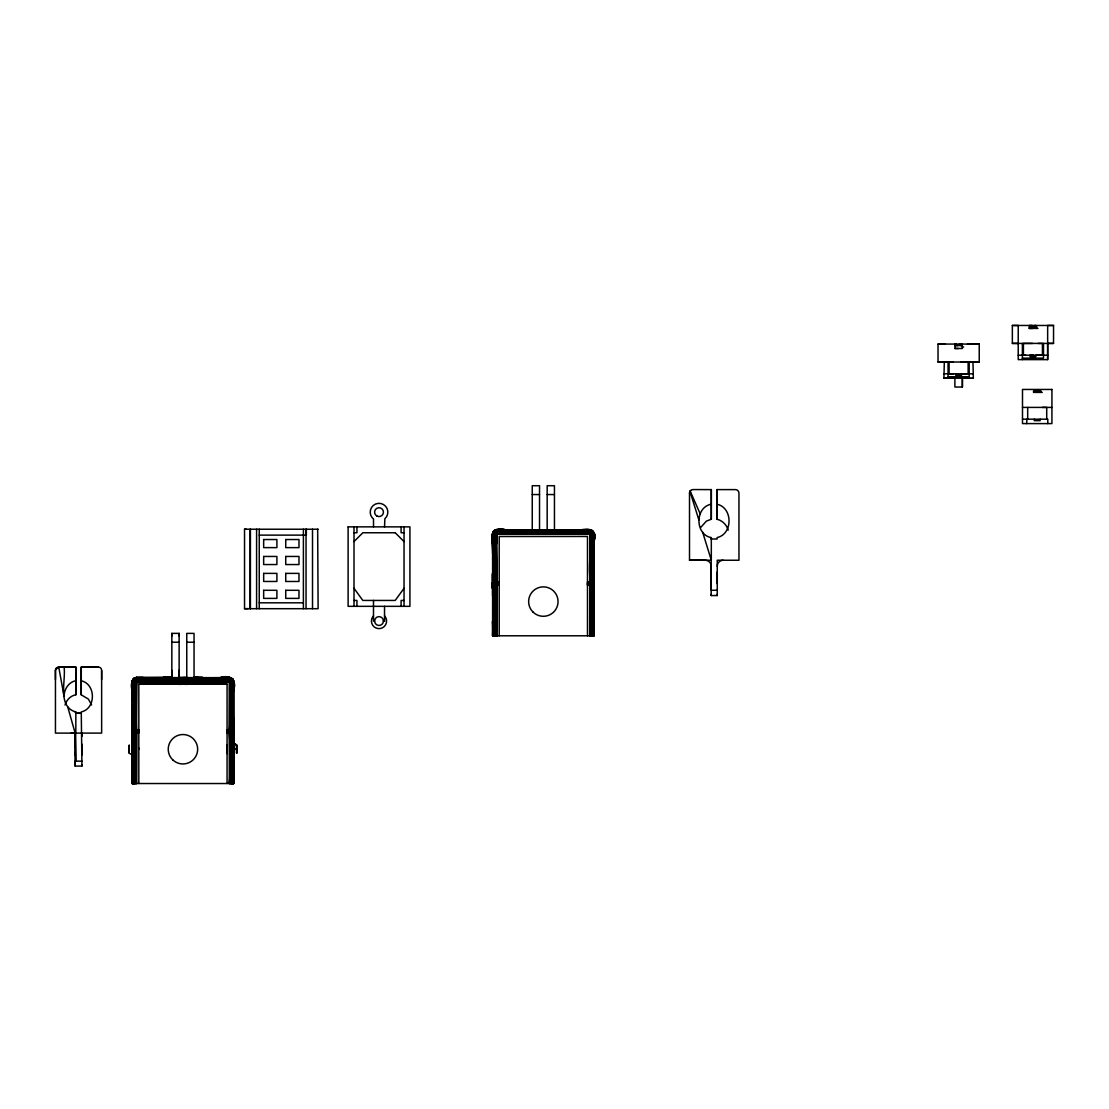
<?xml version="1.0" encoding="UTF-8"?>
<svg xmlns="http://www.w3.org/2000/svg" width="1109" height="1109" viewBox="0 0 1109 1109"><rect width="100%" height="100%" fill="white"/><g stroke="black" fill="none" stroke-linecap="round" stroke-linejoin="round"><path stroke-width="1.5" d="M55.45 679.526L55.45 670.695M64.072 667.119C66.083 680.649 56.947 706.558 75.828 711.992L75.828 733.104M67.746 706.96L75.149 733.104L75.149 766.069L81.941 766.069L81.262 711.936C96.095 708.637 96.095 684.114 81.262 680.801M75.149 752.387L75.149 755.187L75.149 753.538M75.149 746.759L75.149 743.973L75.149 745.622M75.828 711.992L75.828 713.267L81.262 713.267L75.828 713.253L75.218 711.909M65.029 704.991C66.485 700.042 70.657 695.676 75.814 694.788L75.828 667.119L58.749 667.077L56.226 669.06M75.828 678.93L75.828 678.223M75.828 671.278L75.828 671.985M91.617 704.991L88.401 699.1L81.262 694.844L81.262 667.119L98.341 667.077A3.299 3.299 0 0 1 101.64 670.377L101.64 733.104L55.45 733.104L55.45 670.377L56.42 668.089M81.262 679.373L81.262 678.223M101.64 679.526L101.64 670.695M132.193 754.869L129.24 753.233L129.254 749.434M129.254 749.892L129.24 744.998L129.254 753.274M236.633 753.122L236.633 745.012L233.694 743.224L233.694 744.971L233.666 681.494L232.945 679.47L229.688 677.696L232.516 679.775L232.543 783.536L132.221 783.522L132.581 768.925M132.193 754.993L132.193 753.579M132.193 747.757L132.193 745.082M132.193 744.666L132.193 743.252M132.207 701.512L132.221 681.494L133.648 678.653L136.601 677.516L136.601 783.536M132.221 681.494L132.193 783.522L132.207 720.933L132.456 730.457L138.819 731.815M132.221 783.425L132.221 768.925L132.581 783.425M145.875 679.512C143.768 676.102 123.82 685.709 136.601 679.152L230.145 679.193L233.278 680.898L233.32 690.879C237.423 678.084 228.87 679.484 220.012 679.526L145.875 679.512C135.672 678.403 128.575 678.653 132.401 691.808L132.276 681.065L134.924 677.849L171.84 677.516L171.84 633.378L179.117 633.378L179.117 677.516L186.769 677.516L186.756 633.378L194.047 633.378L194.047 677.557L196.972 678.251M132.207 743.474L132.276 720.933M133.662 772.405L133.191 783.536L132.609 680.649L136.601 678.819L229.286 678.819L232.807 680.039L233.694 682.063L233.694 783.522L232.696 783.536L232.862 771.906M133.33 679.138L135.728 677.613L143.38 677.613C132.623 677.654 131.721 677.447 132.276 687.428L132.775 679.748M134.023 678.389L132.789 679.886M138.819 732.536L135.243 732.702L134.134 731.746L134.12 681.896L136.573 680.857L145.875 680.33L220.012 680.33C233.112 683.477 232.945 674.522 220.012 677.89C223.616 676.74 233.985 676.407 233.666 681.799C232.183 673.26 219.485 679.429 214.439 677.613M138.819 730.166L135.686 729.736L135.686 682.104L134.868 679.068L135.284 677.751L143.38 677.738L134.924 677.849L143.38 677.904L134.522 678.043L133.232 679.318M133.662 678.653L136.144 677.71L145.875 677.71L134.841 677.904M135.728 677.613L145.875 677.765M138.819 732.855L136.393 732.675L136.144 729.736L136.601 682.104L135.755 678.888L136.601 677.516M138.819 783.439L138.819 684.142L227.068 684.142L227.068 783.439M138.819 749.157L138.819 748.007M138.819 684.142L227.068 684.142M168.915 678.251L171.84 677.516L171.84 670.28M171.84 635.97L171.84 633.378M179.117 677.557L179.117 670.28M179.117 635.97L179.117 633.378M198.428 678.251L194.047 677.516L202.808 677.544L194.047 677.516L196.972 678.126M227.068 753.399L227.068 744.721L227.068 746.925M230.159 773.139L229.286 783.536L229.286 677.516L231.864 678.361L233.472 680.69L233.68 690.879L233.694 681.938M227.068 730.166L230.201 729.694L230.935 678.514L230.159 677.613L214.439 677.738M214.439 677.904L230.963 677.849L231.351 678.653L230.506 731.926L230.201 732.786L227.068 732.536M227.068 732.855L231.753 731.704L231.878 682.063L229.313 680.857L220.012 680.33M227.068 730.595L232.557 729.694L232.557 682.063C232.89 671.347 234.664 693.555 233.486 690.879C237.368 680.039 230.298 674.549 220.012 678.264L136.601 678.07L133.87 678.791L132.29 681.176L132.969 679.623M232.238 783.536L232.238 732.009L233.597 730.332L233.68 726.187M232.862 679.498L233.611 690.879M231.545 783.536L231.476 779.516C231.171 761.231 230.922 743.404 232.862 726.187L233.112 679.762M233.486 680.76L230.422 678.209L220.012 678.264M233.209 680.122L233.361 783.536L233.486 777.742M233.694 746.218L233.694 783.522L233.68 777.09M317.659 529.229L318.117 608.702L244.535 608.689L244.535 529.229L246.253 529.229M250.121 608.689L250.121 529.229M250.412 608.689L250.426 529.229M256.595 608.689L256.595 529.229M259.243 608.689L259.256 529.229M303.395 608.702L303.395 529.229M306.042 608.702L306.042 529.229M306.347 529.229L306.347 535.12L259.256 535.12M312.516 608.702L312.516 529.229M354.007 606.332L354.007 526.872M356.946 606.332L356.946 600.44L354.007 600.44M356.946 526.858L356.946 532.75L354.007 532.75M373.497 600.44L373.497 621.054L374.606 621.04M373.511 526.872L373.511 518.957L372.402 517.986A8.83 8.83 0 0 1 373.192 505.524A8.83 8.83 0 0 1 385.655 506.314A8.83 8.83 0 0 1 384.865 518.776L384.546 526.872M384.532 621.04L383.437 621.04A4.408 4.408 0 0 1 376.81 624.866A4.408 4.408 0 0 1 376.81 617.228A4.408 4.408 0 0 1 383.437 621.04L384.532 621.054L384.532 606.332M401.098 606.332L401.098 600.44L404.036 600.454M401.098 526.872L401.098 532.75L404.036 532.75M404.036 606.346L404.036 526.872M492.618 553.724C492.59 541.123 487.461 524.363 506.286 529.991C502.613 530.421 492.826 527.593 492.604 534.316L492.604 635.79L594.077 635.79L593.911 532.985L592.483 530.851L590.127 529.88L554.458 529.852L554.445 485.714L547.167 485.714L547.181 529.866M492.978 626.211L492.812 621.262L492.632 635.762L492.978 621.262M492.618 595.699L492.618 573.145L492.618 588.962C489.748 576.985 494.087 585.76 499.216 584.027M492.687 544.02C492.729 540.291 490.358 530.268 497.012 529.894C490.33 530.241 492.632 540.319 492.618 544.02L492.84 533.179L495.737 530.047L532.251 529.852L532.251 485.714L539.529 485.714L539.529 529.866L548.012 529.894M492.978 573.145L493.353 635.79L493.228 532.57L497.012 531.031L589.683 531.031C593.565 531.544 595.727 535.73 592.483 531.474M493.089 533.789L493.186 544.02C488.944 530.961 496.541 531.142 506.286 531.724L590.071 531.668L594.105 534.316M492.853 582.669L492.812 629.995L493.602 635.79L493.865 531.474L497.012 530.49L583.833 530.449C594.992 526.595 595.242 535.342 594.008 543.133L593.26 531.696M499.216 584.734L495.654 584.914L494.545 583.958L494.531 534.108L496.984 533.069L506.286 532.542L580.423 532.542C593.537 535.675 593.329 526.789 580.423 529.991L590.57 529.977L593.925 533.082M587.479 582.377L590.154 581.948L590.099 578.441C587.95 564.065 592.456 542.869 589.683 529.852L495.446 530.185L591.457 530.227L574.85 529.95M587.479 584.734L591.055 584.914L592.151 583.958L592.275 534.316L589.725 533.069L580.423 532.542M506.286 530.476C503.93 530.629 490.927 527.648 494.808 534.316L591.901 534.316C596.185 525.347 576.86 532.265 574.85 530.074M592.65 635.79L592.636 584.263L594.008 582.585L594.077 578.441L593.662 582.849L587.479 584.027M593.523 532.112C588.394 527.219 591.194 532.043 580.423 529.922M592.65 531.072L590.293 530.199L580.423 530.476C587.701 529.159 598.264 529.658 594.008 540.665C597.903 529.506 588.089 528.91 580.423 530.268L590.598 530.102L593.315 531.835M717.135 504.248C733.007 507.797 733.007 534.039 717.135 537.574L717.135 538.988L711.313 539.002L711.313 537.643C694.844 534.649 694.83 507.187 711.313 504.179M700.777 527.399L706.364 521.133L711.313 519.234L711.313 489.61L693.042 489.568A3.535 3.535 0 0 0 689.507 493.103L689.507 560.239L711.313 560.239L711.313 537.643M728.225 530.157C726.714 524.987 722.444 520.495 717.135 519.303L717.135 489.61L735.419 489.61A3.535 3.535 0 0 1 738.954 493.103L738.954 560.239L717.26 560.239L717.26 595.547L711.202 595.547L711.202 594.161M947.46 362.033L938.034 362.019L938.034 344.067L979.233 344.067L979.233 362.019L969.807 362.033M944.314 362.019L943.925 378.224L954.891 378.211L954.891 387.027L962.39 387.027L962.39 378.211L970.153 378.211M962.39 387.027L962.39 378.197L943.925 378.211M1012.351 343.416L1012.351 325.464L1053.55 325.464L1053.536 343.416L1012.351 343.416L1018.228 343.43M81.941 754.993L81.941 744.167M81.941 733.077L81.941 736.404M132.193 783.522L132.207 777.09M132.401 773.874L132.415 768.925L132.512 772.224M132.567 737.707L132.221 730.055L132.525 783.536L132.401 777.742M132.567 778.061L132.72 783.536L132.456 730.457M133.648 783.536L133.648 732.051L132.581 730.997L136.601 731.815M132.623 730.637L132.415 682.104L134.147 680.469L229.535 680.136L136.601 680.732L136.601 677.779L135.437 677.862L145.875 677.89L134.341 678.403L135.326 783.536M136.601 677.904L145.875 678.056L136.005 677.987L134.48 678.916L134.924 783.536M230.561 783.536L231.019 681.481M230.963 783.536L231.545 678.403L229.286 677.682L136.171 677.544L171.84 677.516L168.915 678.126M231.906 783.536L231.878 732.217L233.666 730.013L233.68 736.75L233.694 729.68M233.209 681.536L232.945 783.536L233.666 730.013L233.486 737.388L233.431 730.415L227.068 731.427M233.611 717.357L233.652 729.777L229.286 731.372M492.812 629.995L492.798 635.79L492.604 621.262L492.812 626.211M494.046 635.79L494.059 584.263L492.632 582.267L492.687 589.295M497.012 635.79L496.86 529.908L494.475 531.599L495.321 635.79M499.216 582.377L496.097 581.948L495.681 530.171L494.864 531.765L495.737 635.79M590.972 635.79L591.818 531.128L591.43 530.296L574.85 530.241M591.956 635.79L592.234 531.599L591.485 530.282M592.317 635.79L592.76 531.253M592.955 635.79L592.858 583.708L593.98 582.475L593.731 589.919M492.812 544.02C492.535 540.055 490.386 531.1 497.012 531.363L592.234 531.932L593.481 532.875L593.26 578.441C594.493 583.597 590.182 585.982 592.275 591.208M493.865 531.474L492.798 532.985L492.687 539.764C488.722 529.45 499.965 529.714 506.286 530.74L589.683 530.74L593.454 532.292L593.357 635.79L593.731 578.441L593.662 582.488L587.479 583.625M594.077 588.962L594.008 569.61M711.202 571.884L711.202 573.644M711.202 595.547L711.202 566.131A5.892 5.892 0 0 0 705.31 560.239L689.507 560.239M711.202 583.681L711.202 582.128M717.26 583.681L717.26 571.884M145.875 680.774L136.601 681.189L135.243 682.104L135.243 729.736L135.506 732.702L136.393 732.675M136.199 739.564L135.95 732.702L136.171 783.536M230.145 783.536L229.937 732.702L229.715 783.536M233.486 726.187L233.264 730.595M580.423 531.724L589.946 532.348L506.286 532.985L495.848 533.97L495.903 584.914L496.804 584.887L497.012 581.948L495.973 530.241L539.529 529.866M496.61 573.145L496.804 635.79L496.804 584.887M590.543 635.79L591 531.183L589.849 529.908L589.683 635.79L590.57 625.393M587.479 582.807L591.055 581.948L591.055 534.316L589.683 533.401L580.423 532.985M134.341 783.536L133.108 679.789L136.601 678.528L229.286 678.528L233.32 680.316M229.494 732.675L229.743 682.063L230.561 678.68L230.159 677.613L223.422 677.613L230.617 677.738L223.422 677.738M492.937 635.79L493.186 630.605M494.753 635.79L494.808 584.637L493.519 583.168L493.255 532.292L495.875 530.421L506.286 530.268L496.416 530.199L496.61 544.02M496.582 635.79L496.361 584.914M590.099 543.133L590.445 533.789M499.216 583.625L492.729 582.197L492.687 573.145M590.127 635.79L590.154 581.948M132.581 729.209L132.276 721.862M133.981 783.536L133.413 730.679L133.648 729.736L136.144 729.736L136.199 711.229M494.392 635.79L494.434 631.589C496.222 610.976 493.671 591.499 492.812 573.145L493.034 582.849M132.276 737.069L132.401 720.933M593.897 543.133L593.994 533.498M232.696 679.124L232.654 682.187L232.086 679.124M132.29 729.209L132.9 679.831M132.512 777.049L132.415 783.425L132.193 768.925L132.276 773.874M136.601 732.855L136.393 783.536M232.862 690.879L232.557 678.985M492.951 627.805L492.687 635.79L492.701 621.262L492.687 626.211M499.216 585.067L497.012 585.067L496.804 635.79M132.567 720.933L132.318 729.972L138.819 731.413M232.349 681.98L232.405 678.805M233.611 777.423L233.5 783.536L233.694 753.288M594.008 543.133L593.967 533.277L593.731 543.133L593.8 534.053L589.683 531.724M593.897 629.995L593.759 635.79L594.008 626.252M717.26 566.228L717.26 566.103A5.892 5.892 0 0 1 723.151 560.239M132.401 687.414L132.567 680.164M132.276 743.792L132.318 729.972M132.872 731.164L132.941 783.536L132.775 778.352M492.978 581.546L493.38 531.835M492.687 596.018L492.729 582.475M132.415 729.209L132.539 723.331M492.812 581.546L492.937 575.668M591.374 635.79L591.485 584.79L592.636 584.263M138.819 731.011L132.47 729.791L132.775 720.933M233.112 690.879L233.431 681.481L229.605 679.789M233.32 737.707L233.472 730.651M499.216 583.223L492.881 582.017L493.186 573.145M593.523 543.133L593.62 533.789M132.401 764.295L132.567 757.877M492.812 616.535L492.978 610.116M133.025 720.933L132.65 729.916M231.365 783.536L231.864 772.613L232.405 783.536L232.557 778.892M233.32 778.061L233.167 783.536L233.112 778.352M493.436 573.145L493.061 582.128M493.602 635.79L494.059 624.644M593.26 543.133L593.509 534.316L589.946 532.348M591.762 635.79L592.275 624.866L592.802 635.79L593.26 624.159M593.897 540.665L593.578 635.79L593.523 630.605M134.716 783.536L135.284 773.056M495.127 635.79L495.681 625.31M232.225 779.128L232.086 783.536L231.476 779.516M232.696 783.536L232.862 778.629M592.636 631.381L592.483 635.79L591.873 631.77M593.26 630.882L593.093 635.79L592.968 631.146M232.862 738.289L233.237 730.928L233.112 737.998M134.023 691.808L133.87 678.791M134.023 772.613L133.482 783.536L133.025 778.629M494.434 544.02L494.808 534.316M494.434 624.866L493.893 635.79L493.436 630.882M134.425 691.808L134.48 681.702M494.822 544.02L494.891 533.914M134.841 691.808L134.868 681.522M135.284 691.808L135.7 677.876M135.728 691.808L136.601 681.647L220.012 681.231C233.652 685.334 233.583 673.094 220.012 677.71L231.074 678.07M135.728 773.139L135.118 783.536L134.841 779.669M495.252 544.02L495.279 533.734M495.681 544.02L496.264 533.789M496.139 544.02L497.012 533.845L590.168 533.221M496.139 625.393L495.529 635.79L495.252 631.922M506.286 531.724L497.012 532.112L493.2 534.316L492.729 533.277M496.61 563.441L496.804 582.17M497.012 531.724C494.961 530.393 491.55 536.118 493.006 532.861M132.844 680.08L132.193 682.09L132.29 681.176M229.494 783.536L230.617 773.056M589.905 635.79L591.014 625.31M134.023 738.982L134.397 732.425L138.819 732.176M494.434 591.208L494.808 584.637L499.216 584.388M587.479 585.067C591.028 587.091 590.945 579.952 587.479 581.948M134.425 739.162L134.993 732.3M230.159 779.863L230.769 783.536L231.476 772.793M494.822 591.388L495.404 584.512M495.252 591.527L495.834 584.554M496.61 591.776L497.012 585.067M590.57 632.116L591.18 635.79L591.873 625.046M135.284 739.426L135.686 732.786M135.728 739.509L136.144 732.827M495.681 591.652L496.097 584.997M496.139 591.735L496.555 585.039M230.617 746.163L230.644 732.661L229.286 732.536M494.059 631.381L494.559 635.79L495.252 625.185M591.014 598.375L591.055 584.914L587.479 584.388M230.159 746.246L230.201 732.786M590.57 598.458L590.348 584.914M229.688 746.288L229.743 732.841M590.099 598.513L589.891 584.887M220.012 677.779L229.743 677.71L136.601 678.278L133.787 679.027L133.08 680.08L133.135 730.152M503.791 530.241L494.822 530.476L503.791 530.449C500.644 530.518 491.55 528.522 493.741 534.316L493.741 581.948L499.216 582.807M593.967 534.011L593.454 532.292M506.286 530.102C493.2 525.957 493.394 536.728 506.286 532.985M134.009 729.736L133.815 732.009L134.577 732.231M494.42 581.948L494.226 584.221L494.988 584.443M231.864 726.187L231.698 729.958M592.275 578.441L591.901 581.948L590.861 582.461M231.476 726.187L231.31 730.055M231.046 726.187L230.894 730.138M591.457 578.441L591.291 582.377M229.494 729.93L229.688 726.187M229.937 732.702L230.159 726.187M233.666 729.68L230.201 729.694L230.617 726.187M589.683 581.948L590.099 578.441M589.891 582.17L591.014 578.441M230.45 732.3L232.072 731.968L231.878 729.694M592.483 584.221L592.275 581.948M689.507 493.131L690.547 490.635M138.819 730.595L135.437 730.249L136.144 729.736M135.95 729.888L135.95 732.702M495.834 582.461L496.555 581.948M594.008 582.585L593.897 578.441M133.454 679.263L134.009 682.104M132.248 681.425L132.609 680.649M591.721 582.308L592.968 581.948L593.135 531.752M134.397 682.104L231.49 682.063L231.906 678.611M220.012 679.914L229.286 680.316L231.878 682.063M496.693 532.001L580.423 532.126L589.683 532.514L592.275 534.316M229.688 690.893L229.757 680.968M492.909 534.053L492.978 544.02M591.014 543.133L591.263 530.504L583.833 529.95M591.43 533.734L591.457 543.133M593.26 590.501L593.648 583.182L593.523 590.224M132.969 681.702L133.025 691.808M132.872 730.041L135.437 730.249M134.993 730.179L134.841 720.933M495.404 582.377L495.252 573.145M494.988 582.308L494.822 573.145M134.577 730.096L134.425 720.933M493.283 583.376L493.436 590.501M404.036 588.297L395.206 600.44L362.837 600.44L354.007 588.297M134.189 729.999L134.023 720.933M494.6 582.211L494.434 573.145M231.476 690.879L231.407 681.661M591.873 543.133L591.818 533.914M373.497 615.925L372.693 616.854A7.583 7.583 0 0 0 374.288 626.987A7.583 7.583 0 0 0 384.518 626.266A7.583 7.583 0 0 0 384.698 616.022L384.532 615.869M136.393 729.972L136.199 720.933M134.12 678.458L134.73 678.237M493.436 544.02L493.38 533.914M354.007 541.58L362.837 532.75L395.206 532.75M220.012 678.056L229.757 677.849M580.423 530.102L590.016 529.963M134.868 678.084L135.852 677.779M132.678 681.578L136.601 680.302L145.875 679.914M493.2 534.316L497.012 532.514L506.286 532.126M227.068 732.19L232.446 731.455M231.074 682.063L136.282 681.397M590.016 533.609L496.693 533.609M231.767 681.855L232.848 682.063M227.068 731.815L229.618 731.566M592.178 534.108L593.26 534.316M587.479 583.223L593.828 582.017L590.348 582.1M227.068 731.011L233.015 729.999M496.541 530.06L496.097 529.991M589.683 584.388L592.858 583.708M134.12 681.896L133.08 682.077M494.531 534.108L493.491 534.288M493.838 583.708L497.012 584.027M229.286 678.528L232.1 678.985M220.012 678.528L229.535 678.167M589.946 530.365L580.423 530.74M136.449 681.785L135.686 682.104M496.86 533.997L496.097 534.316M529.326 530.878L532.251 529.852L523.49 529.88L523.49 530.698L532.251 529.852L529.326 530.726M590.016 532.001L580.423 532.126M229.535 680.136L233.431 681.481M529.326 530.587L532.251 529.852L523.49 530.074M495.321 530.185L506.286 529.922M527.87 530.767L532.251 529.852L523.49 530.241M590.861 584.554L591.721 584.443M527.87 530.587L532.251 529.852L523.49 530.449M167.459 678.251L171.84 677.516L163.078 677.544L171.84 677.516L167.459 678.084M75.828 680.746C68.647 681.993 64.086 689.41 64.072 696.369L58.749 667.119L75.828 667.119L75.814 694.788M526.415 530.615L532.251 529.852M164.548 678.223L171.84 677.516L163.078 677.738M497.012 534.316L506.286 533.9M163.078 677.904L171.84 677.516M136.601 682.104L145.875 681.688M567.364 530.657L574.85 530.449M505.441 530.657L513.675 530.449M227.068 729.736L229.286 729.694M140.302 678.154L231.046 677.904M495.737 530.047L503.791 529.95M587.16 530.657L592.317 530.823M979.233 344.067L967.464 344.081M1043.541 355.199L1042.446 355.199L1042.446 343.43L1037.969 343.43M969.224 373.802L968.143 373.802L968.143 362.033L961.073 362.033M583.833 530.074L590.972 530.047M1036.624 328.43L1036.624 326.961L1033.74 326.947M962.321 344.067L959.437 344.067M957.829 345.537L954.96 345.537L954.96 348.489L962.321 348.489L962.321 345.551L960.907 345.537M1022.803 355.199L1025.686 355.199M948.486 373.802L953.615 373.788M244.535 608.689L248.166 608.689M1032.146 325.478L1029.263 325.464M1036 325.464L1034.517 325.478M1053.55 325.464L1047.658 325.464L1047.658 359.621L1018.228 359.621L1018.228 325.478L1012.351 325.464M1031.384 326.947L1029.263 326.947L1029.263 328.43L1037.969 328.416M1029.263 326.961L1036.624 326.961M1029.263 328.416L1032.631 328.43M1032.631 343.43L1023.413 343.43L1023.413 355.199L1022.359 355.199M1053.536 343.416L1047.658 343.416L1047.658 359.607M956.374 344.067L954.96 344.067L956.208 344.067M954.96 345.551L962.321 345.551M962.321 347.02L963.652 347.02M954.96 348.489L958.315 348.489M1018.228 355.213L1033.269 355.199M1047.658 355.213L1035.889 355.199L1035.889 356.668L1029.998 356.668L1029.998 355.199L1043.264 355.199M1022.387 358.152L1043.5 358.138L1043.5 343.43M953.061 362.033L949.096 362.033L949.096 373.802L948.043 373.802M979.233 362.019L938.034 362.019M961.683 373.788L968.947 373.802M943.925 373.802L973.355 373.802M948.07 376.741L969.197 376.741L969.197 362.033M1042.238 392.406L1033.533 392.406L1033.533 390.936L1040.894 390.936L1040.894 392.406M1042.238 407.405L1046.716 407.405L1046.716 419.188M1022.498 407.405L1051.928 407.405M1022.498 419.188L1047.811 419.188L1047.769 423.596M1026.906 419.188L1026.657 423.596M532.251 494.545L539.529 494.545M547.167 494.545L554.445 494.545M244.535 529.229L318.117 529.229M592.636 534.316L593.883 534.316M497.012 581.948L499.216 581.948M717.26 590.265L711.202 590.265L711.202 560.239M259.243 602.811L303.395 602.811M186.756 642.222L194.047 642.222M171.84 642.222L179.117 642.222M98.341 667.119L81.262 667.119L81.262 694.844M181.308 677.668L178.327 677.668L180.656 677.682M184.357 677.682L187.601 677.668L185.439 677.668M223.422 677.544L229.715 677.544M180.448 684.281L178.327 684.295L181.529 684.295M185.647 684.295L187.601 684.295L184.136 684.281M136.601 729.736L138.819 729.736M81.941 761.148L75.149 761.148L75.149 766.069M945.312 344.081L938.034 344.067M971.831 378.211L973.355 378.211L972.953 362.019M962.39 378.211L973.355 378.224M492.978 581.948L496.361 582.1M557.37 530.726L554.458 529.852L563.206 530.698L563.206 529.88L554.458 529.852L557.37 530.878M506.286 532.542L496.763 532.348M182.943 677.516L185.3 677.53M145.875 680.33L136.352 680.136M233.694 749.157L236.633 749.171M506.286 533.443L496.541 533.221M145.875 681.231L136.13 681.009M233.472 783.425L233.611 773.916M134.522 678.043L143.38 678.112M563.206 529.95L554.458 529.852L557.37 530.587M494.559 530.601L499.175 530.643M198.428 678.084L194.047 677.516L202.808 677.613M74.345 733.104L71.156 733.077M583.833 530.241L591.762 530.379M583.833 530.449L592.137 530.601M223.422 678.112L226.749 678.167M563.206 530.074L554.458 529.852L558.839 530.767M201.339 678.223L194.047 677.516L202.808 677.738M506.286 530.74L496.763 530.365M145.875 678.528L136.352 678.154M563.206 530.241L554.458 529.852L558.839 530.587M194.047 677.516L202.808 677.904M580.423 533.443L589.849 533.997L590.57 543.133M580.423 533.9L589.683 534.316M220.012 680.774L229.605 681.397M220.012 681.231L229.743 682.063L230.159 690.893M220.012 681.688L229.286 682.104M563.206 530.449L554.458 529.852L560.295 530.615M229.438 681.785L230.201 682.063L230.617 690.879M590.612 534.316L589.849 533.997M236.633 745.012L233.694 743.252L236.633 745.054L236.633 753.288L236.633 745.165M133.343 681.869L133.648 729.736M395.206 532.75L404.036 541.58M231.31 732.19L231.864 738.982M492.812 582.904L492.978 589.919M592.109 582.211L591.873 578.441M593.481 532.875L593.994 533.748M593.648 582.128L593.26 578.441M233.237 729.874L232.862 726.187M591.291 584.512L591.873 591.388M230.894 732.259L231.476 739.162M230.45 681.716L231.046 690.879M690.172 491.121L700.223 513.869M710.675 537.546L711.313 539.002M135.852 681.578L136.199 691.808M233.569 729.93L233.112 726.187M689.978 491.37L698.85 519.885M702.676 532.251L711.313 560.239M75.149 733.077L75.717 761.107L75.703 733.077M717.135 489.568L717.135 519.303M711.313 489.568L711.313 519.234M132.428 681.231L132.775 691.808M132.248 682.09L132.428 680.968M135.284 779.779L135.742 783.536M495.681 632.033L496.153 635.79M589.683 585.067L590.099 591.776M229.286 732.855L229.688 739.564M593.523 578.441L593.717 581.948M495.681 573.145L496.097 581.948M135.284 720.933L135.686 729.736M591.901 534.316L592.275 543.133M493.436 624.159L493.727 631.146M231.49 682.063L231.864 690.879M133.025 771.906L133.33 778.892M133.662 779.128L133.815 783.536L134.023 779.336L134.522 783.536M231.046 779.669L231.171 783.536M591.457 631.922L591.568 635.79M132.581 730.997L132.775 737.998M494.822 631.77L494.933 635.79M717.26 595.547L717.246 594.161M81.941 766.069L81.941 764.78M233.431 685.085L233.486 688.315M492.687 556.981L492.812 565.59M132.276 704.645L132.401 713.253M590.57 578.441L590.612 581.948M233.486 773.916L233.597 783.425M593.731 630.314L593.759 635.79M492.951 535.453L492.937 532.583L492.812 539.764M594.077 629.357L594.105 635.79M233.68 775.274L233.694 783.425M132.193 681.938L132.207 687.428M227.068 751.334L227.068 753.552M81.262 670.695L81.262 671.985M1040.159 419.188L1040.159 420.658L1034.267 420.658L1034.267 419.188M1027.683 407.405L1027.683 419.188M1022.387 343.43L1022.387 359.621M961.572 373.788L961.572 375.272L955.695 375.272L955.695 373.788M948.07 362.033L948.07 378.224M587.479 635.79L587.479 536.479L499.216 536.52L499.216 635.79M55.45 670.377A3.299 3.299 0 0 1 58.749 667.077M263.665 590.293L263.665 598.389L276.903 598.389L276.903 590.293L263.665 590.293M263.665 573.381L263.665 581.463L276.903 581.463L276.903 573.381L263.665 573.381M263.665 556.455L263.665 564.55L276.903 564.55L276.903 556.455L263.665 556.455M263.665 539.529L263.665 547.624L276.903 547.624L276.903 539.529L263.665 539.529M285.734 590.293L285.734 598.389L298.973 598.389L298.973 590.307L285.734 590.293M285.734 573.381L285.734 581.476L298.986 581.476L298.973 573.381L285.734 573.381M285.734 556.455L285.734 564.55L298.986 564.55L298.986 556.455L285.734 556.455M285.734 539.529L285.734 547.624L298.986 547.624L298.986 539.529L285.734 539.529M348.115 526.858L348.115 606.332L409.914 606.332L409.928 526.872L348.115 526.858M492.618 574.199L492.604 581.546L492.687 574.199M594.077 582.267L594.008 589.295L594.077 582.267M1051.928 389.453L1022.498 389.453L1022.498 423.596L1051.928 423.596L1051.928 389.453M533.166 612.196A14.708 14.708 0 0 0 557.633 605.084A14.708 14.708 0 0 0 539.251 587.451A14.708 14.708 0 0 0 533.166 612.196M376.81 515.976A4.408 4.408 0 0 0 383.437 512.15A4.408 4.408 0 0 0 376.81 508.324A4.408 4.408 0 0 0 376.81 515.976M172.768 759.859A14.708 14.708 0 0 0 197.236 752.748A14.708 14.708 0 0 0 178.84 735.115A14.708 14.708 0 0 0 172.768 759.859"/></g></svg>
